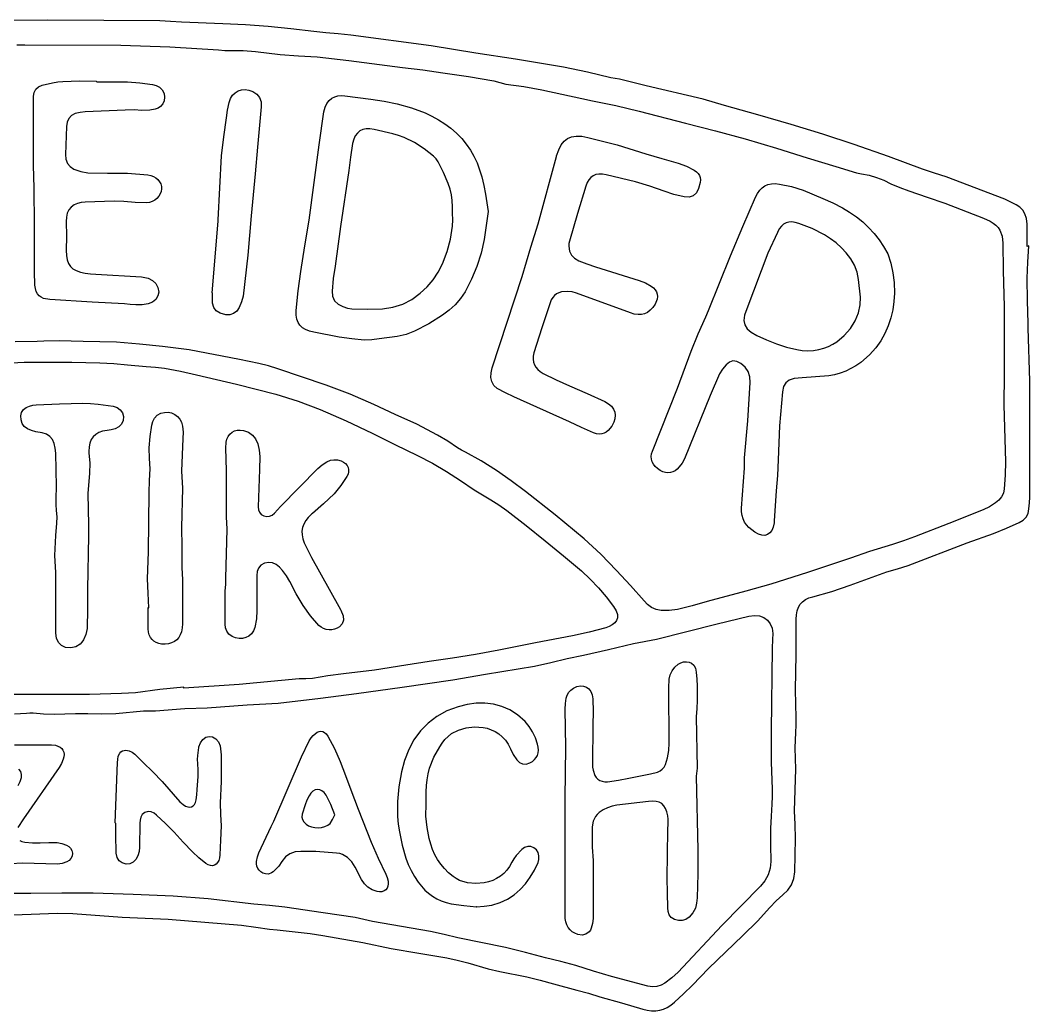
# Model space of a CAD drawing. Extents: x -337 to 337, y -168 to 168.
# Drawn here: x -1.8 to 336.6, y -163.9 to 168.1 of the extents above; entities that cross this region are included whole.
import ezdxf

# ---------------------------------------------------------------- set-up
doc = ezdxf.new("R2010")
doc.units = 0
doc.layers.add('Layer_1', color=7, linetype='CONTINUOUS')

msp = doc.modelspace()

# ---------------------------------------------------------------- linework, layer by layer
at = {"layer": 'Layer_1', "color": 7}
for points in [[(-13.599689, -131.973485), (1.900311, -131.473485), (10.599529, -131.172785), (15.800701, -131.272785), (32.400311, -132.473885), (40.099529, -132.786385), (47.800701, -133.173185), (72.400311, -135.173185), (77.136639, -135.786385), (81.800701, -136.473885), (84.300701, -136.673185), (95.400311, -137.973885), (99.599529, -138.573485), (112.99992, -140.973885), (122.49992, -142.973885), (131.84953, -144.485685), (141.19914, -146.073485), (144.70695, -146.862585), (148.18742, -147.809885), (155.09953, -149.772785), (158.99992, -150.673185), (167.9882, -152.473885), (172.45695, -153.598885), (176.90031, -154.872385), (184.7382, -156.948485), (188.6425, -157.995385), (192.49992, -159.173185), (199.69914, -161.223885), (206.90031, -163.272785), (208.37687, -163.663385), (209.80851, -163.856785), (211.19328, -163.856785), (212.53703, -163.663385), (213.83781, -163.276685), (215.09758, -162.698585), (216.31828, -161.930985), (217.49992, -160.975885), (220.57414, -158.163385), (223.49992, -155.274785), (226.2382, -152.475885), (228.90031, -149.675185), (240.40031, -138.675185), (245.3007, -133.774785), (249.43742, -129.225885), (251.52922, -126.997385), (253.8007, -124.975885), (255.46476, -123.421185), (256.69914, -121.612685), (257.4843, -119.561885), (257.8007, -117.274785), (258.09953, -106.075485), (257.90031, -101.475885), (257.69914, -96.874385), (258.19914, -82.874385), (257.90031, -75.675185), (258.13664, -70.637985), (258.27922, -68.151685), (258.30072, -65.675185), (258.12494, -61.012985), (258.09954, -56.274785), (258.23821, -44.425185), (258.30071, -32.575485), (258.38081, -31.112685), (258.6269, -29.800185), (259.04292, -28.637985), (259.63667, -27.624385), (260.41401, -26.762985), (261.37886, -26.050185), (262.53901, -25.487685), (263.90034, -25.075485), (270.20698, -23.300185), (276.41206, -21.225885), (288.69917, -16.774785), (292.24995, -15.712285), (295.80073, -14.575485), (315.59956, -7.075485), (324.41206, -3.887985), (328.748, -2.139985), (332.99995, -0.175185), (334.35933, 0.625615), (335.40034, 1.586615), (336.06636, 2.791615), (336.30073, 4.324815), (336.44917, 6.362015), (336.59956, 8.324815), (336.59956, 38.524115), (336.59956, 47.225215), (336.09956, 64.924465), (336.09956, 66.625635), (335.82417, 74.125635), (335.69917, 81.625635), (335.92573, 87.074855), (336.30073, 92.522125), (335.70503, 92.324855), (335.70503, 97.324855), (335.69503, 99.777985), (335.44894, 101.723295), (334.96066, 103.254545), (334.22433, 104.461575), (333.2341, 105.440095), (331.988, 106.281895), (328.69894, 107.924465), (328.19894, 108.125635), (308.59933, 115.625635), (304.63644, 116.887355), (300.59933, 118.225245), (289.18722, 122.412745), (277.69894, 126.524075), (267.18722, 129.986965), (256.59933, 133.225245), (245.44894, 136.412745), (234.3005, 139.524075), (227.09933, 141.625635), (207.99972, 146.125635), (199.09933, 148.324855), (196.19894, 148.824855), (188.28878, 150.707675), (180.31222, 152.336575), (172.27902, 153.760405), (164.19894, 155.024075), (150.90011, 157.125635), (135.90011, 159.524075), (109, 163.127825), (104.80078, 163.565325), (100.59961, 163.926655), (96.599609, 164.327045), (88.949219, 165.213765), (81.300781, 166.026265), (73.699219, 166.588765), (66.099609, 166.926655), (52.199219, 167.426655), (48.599609, 167.713765), (45, 167.926655), (7.5, 168.127825), (7.5, 168.127825), (-17.599609, 167.926655)], [(-2.996154, 159.826565), (-0.294922, 159.926655), (-0.294922, 159.926655), (31.904297, 159.727435), (48.304688, 159.227435), (64.705078, 158.227435), (66.742188, 158.002825), (68.705078, 157.926625), (72.886719, 157.963725), (77.042969, 157.614115), (85.304688, 156.627785), (91.503906, 156.190285), (97.705078, 155.827005), (108.30469, 154.627785), (126.30469, 152.327005), (133.14258, 151.463725), (139.9043, 150.526225), (148.44141, 149.252785), (156.9043, 147.827005), (158.95508, 147.239115), (161.00391, 146.727395), (167.00391, 145.852395), (173.00391, 144.827005), (186.4043, 141.926615), (190.00391, 141.127785), (197.84766, 139.518415), (205.64258, 137.639505), (221.20508, 133.627785), (231.24219, 131.051615), (241.20508, 128.327005), (251.64258, 125.213725), (262.00391, 122.026225), (271.60547, 119.127785), (278.50391, 117.026225), (280.20508, 116.627785), (282.76172, 116.166855), (285.2168, 115.426615), (287.61523, 114.461775), (290.00391, 113.327005), (292.98047, 112.018415), (296.0293, 110.889505), (302.20508, 108.827005), (308.10547, 106.827005), (321.10547, 101.827005), (323.30469, 100.727395), (324.3457, 100.114115), (325.22852, 99.403185), (325.95703, 98.602395), (326.54297, 97.713725), (327.3125, 95.705915), (327.60547, 93.426615), (327.70507, 84.227395), (328.00585, 72.065285), (328.00585, 59.827005), (327.95505, 49.477365), (327.90425, 39.127765), (328.40425, 20.227365), (328.31635, 15.627765), (328.00385, 11.026265), (327.73432, 9.604365), (327.11713, 8.338765), (326.21869, 7.244965), (325.10541, 6.326965), (323.12885, 5.065265), (321.00385, 4.026265), (309.50385, -0.548035), (298.00385, -4.973735), (294.29486, -6.317535), (290.52924, -7.548035), (282.90424, -9.973735), (276.50385, -12.173035), (262.10541, -16.973735), (249.80463, -20.872235), (241.40424, -23.173035), (228.40424, -26.673035), (223.45502, -28.098735), (218.50385, -29.372235), (215.75385, -29.673035), (213.00385, -29.673035), (211.31244, -29.370235), (209.81635, -28.673035), (208.49017, -27.676935), (207.30463, -26.473735), (202.77924, -21.335135), (198.10541, -16.272635), (192.80463, -10.823335), (190.06049, -8.200335), (187.20502, -5.673035), (177.51752, 2.377765), (167.60541, 10.127765), (162.77533, 13.707865), (157.84174, 17.176665), (152.74017, 20.420765), (147.40424, 23.326965), (146.06635, 24.002765), (144.80463, 24.826965), (141.49213, 27.045765), (138.09369, 29.075065), (131.09174, 32.713765), (123.92182, 36.034065), (116.70502, 39.326965), (108.80463, 42.748865), (100.75385, 45.776265), (84.503846, 51.326965), (81.378846, 52.276265), (78.179628, 53.065285), (71.705018, 54.426615), (54.804628, 57.627785), (50.355409, 58.252785), (45.904237, 58.727395), (38.167909, 59.588725), (30.503846, 60.227395), (24.904237, 60.364115), (19.304628, 60.426615), (15.304628, 60.577005), (11.304628, 60.727395), (6.105409, 60.526225), (3.904237, 60.426625), (-3.544982, 60.364125)], [(23.899983, 147.426905), (34.099983, 147.426905), (38.299983, 147.176905), (42.499983, 146.626905), (43.742173, 146.297215), (44.862483, 145.714405), (45.776543, 144.812835), (46.399983, 143.526905), (46.606233, 142.278465), (46.474983, 141.114405), (46.006233, 140.081585), (45.199983, 139.226905), (44.384363, 138.700335), (43.474983, 138.314405), (41.599983, 137.926905), (38.999983, 137.914405), (36.399983, 138.126905), (33.399983, 137.926905), (19.999983, 137.426905), (18.299983, 137.239405), (16.599982, 136.826905), (15.359362, 136.155025), (14.474982, 135.201905), (13.928112, 133.986275), (13.699982, 132.526905), (13.399982, 123.126905), (13.514042, 121.517525), (14.012482, 120.151905), (14.904672, 119.048775), (16.199982, 118.226905), (18.512483, 117.401905), (20.899983, 117.026905), (27.499983, 116.889405), (34.099983, 116.826905), (40.999983, 116.326905), (41.976943, 116.129045), (42.871863, 115.775335), (43.668343, 115.288035), (44.349983, 114.689405), (44.900373, 114.001705), (45.303113, 113.247215), (45.541783, 112.448185), (45.599983, 111.626905), (45.463073, 110.764595), (45.142173, 109.922215), (44.659553, 109.129045), (44.037483, 108.414405), (43.298223, 107.807565), (42.464043, 107.337835), (41.557213, 107.034515), (40.599983, 106.926905), (36.749983, 107.051905), (32.899983, 107.326905), (29.699983, 107.426905), (19.999983, 107.126905), (18.625763, 107.023975), (17.368733, 106.715965), (16.252332, 106.204045), (15.299982, 105.489405), (14.535142, 104.573185), (13.981232, 103.456585), (13.661702, 102.140765), (13.600002, 100.626905), (13.675002, 95.776895), (13.600002, 90.926895), (13.678102, 89.230415), (13.924972, 87.798775), (14.359352, 86.606195), (14.999972, 85.626895), (15.865602, 84.835095), (16.974973, 84.205025), (18.346853, 83.710885), (19.999973, 83.326895), (21.712473, 83.139395), (23.499973, 83.026895), (38.899973, 82.126895), (39.999973, 81.951895), (41.099973, 81.626895), (42.574973, 80.922205), (43.674973, 79.889395), (44.362473, 78.575335), (44.599973, 77.026895), (44.348413, 75.755025), (43.637473, 74.576895), (42.532783, 73.623775), (41.099973, 73.026895), (39.037473, 72.764395), (36.899973, 72.726895), (35.049973, 72.889395), (33.199973, 73.126895), (22.299973, 73.626895), (8.099972, 74.526895), (6.010912, 74.897205), (5.190792, 75.263415), (4.512472, 75.764395), (3.970092, 76.410685), (3.557782, 77.212835), (3.269702, 78.181385), (3.099972, 79.326895), (2.937472, 83.889395), (2.999972, 88.526895), (2.999972, 94.526895), (2.999972, 99.426895), (2.899972, 111.926905), (2.599972, 119.426905), (2.599972, 136.426905), (2.599972, 142.626905), (2.842162, 143.894085), (3.412472, 144.964405), (4.301532, 145.790965), (5.499972, 146.326905), (8.999972, 147.164405), (10.759352, 147.465965), (12.499972, 147.626905), (18.099973, 147.751905), (23.699973, 147.726905), (23.899973, 147.426905), (23.899973, 147.426905)], [(62.499984, 76.726895), (64.499984, 100.726905), (64.499984, 101.226905), (65.062484, 111.926905), (65.699984, 122.626905), (66.387484, 129.064405), (67.299984, 135.426905), (67.637484, 138.014405), (68.199984, 140.526905), (68.683194, 141.846625), (69.365614, 142.947215), (70.221474, 143.815765), (71.224984, 144.439405), (72.350374, 144.805225), (73.571864, 144.900325), (74.863654, 144.711845), (76.199984, 144.226885), (77.509364, 143.387825), (78.424984, 142.239385), (78.928108, 140.809695), (79.000008, 139.126885), (77.700014, 125.526885), (77.000014, 116.626885), (75.600014, 102.526885), (74.500014, 89.426875), (72.900014, 75.626875), (72.400014, 73.689375), (71.600014, 71.826875), (70.784394, 70.608125), (69.725014, 69.801875), (68.478144, 69.408125), (67.100014, 69.426825), (65.257824, 69.937765), (63.912514, 70.739325), (63.035954, 71.859635), (62.600014, 73.326825), (62.600014, 76.526825), (62.625014, 76.701825), (62.500014, 76.726825), (62.500014, 76.726825)], [(154.999978, 104.026905), (154.424978, 99.289395), (153.699978, 94.626895), (152.685918, 90.050335), (151.287478, 85.614395), (149.495288, 81.309705), (147.299978, 77.126895), (145.746858, 74.837835), (143.949978, 72.764395), (141.928108, 70.897205), (139.699978, 69.226895), (135.124978, 66.389395), (130.399978, 63.926895), (127.542168, 62.845645), (124.562478, 62.176895), (118.499978, 61.326895), (116.037478, 61.014395), (113.499978, 60.926895), (109.299978, 61.351895), (105.099978, 61.926895), (96.599978, 63.626895), (95.128298, 63.960885), (93.864038, 64.442525), (92.808378, 65.078845), (91.962478, 65.876895), (91.327518, 66.843695), (90.904668, 67.986275), (90.695098, 69.311665), (90.700098, 70.826895), (91.375098, 77.376895), (92.200098, 83.926895), (93.562598, 92.526895), (95.000098, 101.126905), (98.400098, 126.326905), (100.000098, 137.426905), (100.374708, 138.942725), (100.953228, 140.197215), (101.705178, 141.200925), (102.600098, 141.964405), (103.607518, 142.498195), (104.696978, 142.812835), (105.837988, 142.918895), (107.000098, 142.826895), (115.750098, 141.626895), (120.134478, 140.970645), (124.500098, 140.126895), (129.309478, 138.803455), (133.950098, 137.039395), (136.189558, 135.971625), (138.365728, 134.769085), (140.471588, 133.423575), (142.500098, 131.926895), (144.427638, 130.258535), (146.164158, 128.480015), (147.715528, 126.593685), (149.087598, 124.601895), (150.286228, 122.506975), (151.317288, 120.311265), (152.186628, 118.017125), (152.900098, 115.626895), (153.607908, 112.759705), (154.137598, 109.864395), (155.000098, 104.026895), (155.000098, 104.026895)], [(143.100098, 103.426895), (143.100098, 105.626895), (143.025098, 107.657755), (142.743848, 109.630015), (142.284478, 111.550725), (141.675098, 113.426895), (140.118848, 117.073765), (138.300098, 120.626895), (137.612598, 121.651895), (136.700098, 122.526895), (133.576658, 124.964395), (130.312598, 127.101895), (126.842288, 128.826895), (125.009278, 129.499545), (123.100098, 130.026895), (116.800098, 131.526895), (115.403808, 131.747405), (114.142288, 131.734705), (113.019048, 131.489975), (112.037598, 131.014385), (111.201468, 130.309115), (110.514158, 129.375325), (109.979198, 128.214195), (109.600098, 126.826885), (108.875098, 122.276885), (108.300098, 117.726885), (105.600098, 99.026885), (103.800098, 85.726885), (103.137598, 81.526885), (102.700098, 77.326885), (102.882908, 75.586265), (103.562598, 74.126885), (104.711038, 72.967515), (106.300098, 72.126885), (107.850098, 71.626885), (109.400098, 71.426885), (114.500098, 71.276885), (119.600098, 71.426885), (123.103228, 71.930015), (126.400098, 72.976885), (129.471978, 74.548765), (132.300098, 76.626885), (134.581348, 78.750325), (136.600098, 81.089385), (138.318848, 83.672195), (139.700098, 86.526885), (141.257908, 90.615945), (142.412598, 94.789385), (143.061038, 99.056575), (143.163188, 101.228255), (143.100088, 103.426885), (143.100088, 103.426885)], [(182.099988, 92.426895), (182.320298, 90.775335), (182.962488, 89.414395), (183.998428, 88.334705), (185.399988, 87.526895), (188.162488, 86.451895), (190.999988, 85.526895), (205.699988, 80.926895), (207.774988, 80.089395), (209.699988, 79.026895), (210.473618, 78.432565), (211.070298, 77.778455), (211.491198, 77.070455), (211.737488, 76.314395), (211.810388, 75.516155), (211.710988, 74.681585), (211.000048, 72.926895), (210.220948, 71.801505), (209.379738, 70.898775), (208.470558, 70.216345), (207.487548, 69.751895), (206.424858, 69.503065), (205.276608, 69.467565), (204.036968, 69.642955), (202.700048, 70.026935), (184.700048, 76.626935), (183.150048, 77.076935), (181.600048, 77.226935), (179.639108, 77.055065), (178.771728, 76.780455), (177.987548, 76.376935), (177.292428, 75.842175), (176.692238, 75.173815), (176.192828, 74.369515), (175.800048, 73.426935), (172.987548, 65.026935), (170.400048, 56.626935), (170.155908, 55.534745), (170.096908, 54.508185), (170.220738, 53.547245), (170.525028, 52.651935), (171.007448, 51.822245), (171.665658, 51.058185), (172.497298, 50.359745), (173.500028, 49.726935), (177.862528, 47.601935), (182.300028, 45.626935), (188.237528, 43.014435), (194.100028, 40.326935), (195.380308, 39.568535), (196.373468, 38.722245), (197.083038, 37.793925), (197.512528, 36.789435), (197.665458, 35.714635), (197.545338, 34.575375), (197.155698, 33.377525), (196.500028, 32.126935), (195.293778, 30.614435), (194.622688, 30.080845), (193.900028, 29.701935), (193.121128, 29.482405), (192.281278, 29.426905), (191.375808, 29.540185), (190.400028, 29.826905), (186.312528, 31.601905), (182.300028, 33.526905), (163.700018, 41.926905), (160.862518, 43.251905), (158.100018, 44.726905), (156.928148, 45.750345), (156.225018, 46.989405), (155.934398, 48.397215), (155.999998, 49.926905), (156.399998, 51.626905), (166.399998, 82.226905), (169.300008, 92.026905), (170.587508, 95.926905), (171.800008, 99.826915), (177.900008, 122.426915), (178.000008, 122.626915), (178.693178, 124.673395), (179.514068, 126.323785), (180.487318, 127.594485), (181.637508, 128.501915), (182.989268, 129.062455), (184.567198, 129.292535), (186.395908, 129.208535), (188.500008, 128.826895), (198.275008, 126.339395), (207.900008, 123.326895), (213.262508, 121.739395), (218.700008, 120.226895), (221.475008, 119.176895), (224.100008, 117.826895), (224.869928, 117.310485), (225.459388, 116.733145), (225.875398, 116.090175), (226.125008, 115.376895), (226.215208, 114.588615), (226.153108, 113.720645), (225.599978, 111.726895), (224.834358, 110.290955), (223.749978, 109.314395), (223.094118, 109.013025), (222.365608, 108.844085), (220.699978, 108.926885), (217.312478, 109.764385), (213.999978, 110.826885), (209.239038, 112.487815), (204.412478, 113.914385), (194.599978, 116.326885), (193.319318, 116.532745), (192.173418, 116.548745), (191.156428, 116.372565), (190.262478, 116.001865), (189.485718, 115.434285), (188.820288, 114.667495), (188.260328, 113.699135), (187.799978, 112.526865), (184.974978, 103.364365), (182.299978, 94.126865), (182.124978, 93.276865), (182.099978, 92.426865), (182.099978, 92.426865)], [(291.299988, 76.626895), (291.066198, 73.855025), (290.648428, 71.101895), (290.022058, 68.386275), (289.162488, 65.726895), (288.045108, 63.142525), (286.645298, 60.651895), (284.938468, 58.273775), (282.899988, 56.026895), (279.915618, 53.455025), (278.319128, 52.339005), (276.649988, 51.351895), (274.905848, 50.505415), (273.084368, 49.811275), (271.183198, 49.281195), (269.199988, 48.926895), (264.712488, 48.551895), (260.299988, 48.326895), (257.599988, 48.026895), (255.935928, 47.494085), (254.787488, 46.614395), (254.070298, 45.340955), (253.699988, 43.626895), (252.649988, 32.226895), (252.199988, 20.826895), (251.974988, 15.589395), (251.599988, 10.426895), (250.899988, 0.326895), (250.899988, -0.373105), (250.612488, -1.744975), (250.137488, -2.854355), (249.493738, -3.691855), (248.699988, -4.248105), (247.774988, -4.513725), (246.737488, -4.479325), (245.606238, -4.135575), (244.399988, -3.473075), (242.446868, -1.912135), (241.654288, -1.024445), (240.999988, -0.060575), (240.495698, 0.982985), (240.153118, 2.109735), (239.983978, 3.323215), (239.999978, 4.626925), (240.999978, 18.026925), (240.999978, 21.426925), (242.099978, 33.826925), (242.899978, 46.726925), (242.751538, 48.612865), (242.162478, 50.339425), (241.142168, 51.859735), (239.699978, 53.126925), (238.371858, 53.780055), (237.099978, 53.926925), (235.903108, 53.548805), (234.799978, 52.626925), (233.587478, 51.201925), (232.599978, 49.626925), (229.499978, 42.326925), (220.799978, 21.126925), (220.024978, 19.701925), (219.099978, 18.426925), (218.431228, 17.715015), (217.706228, 17.156615), (216.934358, 16.755245), (216.124978, 16.514425), (215.287478, 16.437625), (214.431228, 16.528425), (213.565608, 16.790345), (212.699978, 17.226865), (211.800758, 17.834285), (211.056228, 18.523745), (210.471078, 19.283505), (210.049978, 20.101865), (209.797638, 20.967105), (209.718738, 21.867495), (209.817938, 22.791315), (210.099968, 23.726865), (218.499968, 44.826865), (223.099968, 57.226865), (225.474968, 62.976865), (227.999968, 68.726865), (228.899968, 70.826865), (236.299968, 89.126865), (240.462468, 99.014365), (244.699968, 108.826875), (245.339028, 110.078235), (246.062468, 111.131555), (246.879658, 111.985655), (247.799968, 112.639375), (248.832778, 113.091515), (249.987468, 113.340935), (251.273408, 113.386435), (252.699968, 113.226865), (256.724968, 112.364365), (260.599968, 111.126865), (267.274968, 108.364365), (270.556218, 106.865925), (273.799968, 105.226865), (276.204458, 103.806355), (278.467158, 102.244045), (280.586888, 100.538775), (282.562468, 98.689355), (284.392748, 96.694625), (286.076528, 94.553415), (287.612668, 92.264555), (288.999968, 89.826855), (290.020278, 86.681545), (290.712468, 83.489355), (291.123408, 80.165915), (291.299968, 76.626855), (291.299968, 76.626855)], [(279.799968, 75.326855), (279.199968, 81.226855), (278.699968, 83.700295), (277.824968, 86.014355), (276.612468, 88.159665), (275.099968, 90.126855), (273.428288, 91.877055), (271.645278, 93.459665), (269.761498, 94.885255), (267.787468, 96.164355), (263.610908, 98.325295), (259.199968, 100.026865), (257.980048, 100.377835), (256.865598, 100.528425), (255.849578, 100.475125), (254.924968, 100.214385), (254.084738, 99.742705), (253.321848, 99.056565), (252.629268, 98.152465), (251.999968, 97.026875), (248.799968, 90.026875), (241.699968, 71.426875), (240.999968, 69.326875), (240.781218, 67.534685), (241.049968, 66.014375), (241.843718, 64.700315), (243.199968, 63.526875), (245.099968, 62.426875), (248.346848, 60.961255), (251.649968, 59.626875), (255.028098, 58.517505), (258.499968, 57.726875), (260.345278, 57.473755), (262.237468, 57.351875), (264.110908, 57.417475), (265.899968, 57.726845), (267.530438, 58.180485), (269.081218, 58.782515), (270.547628, 59.519595), (271.924968, 60.378405), (274.393718, 62.407905), (276.449968, 64.764345), (278.056218, 67.341105), (279.174968, 70.031535), (279.768718, 72.728995), (279.799918, 75.326845), (279.799918, 75.326845)], [(-6.945292, 53.201145), (-0.494141, 53.526265), (-0.494141, 53.526265), (15.505859, 53.526265), (24.892578, 53.338765), (29.552734, 53.063375), (34.205078, 52.627825), (40.404297, 52.114205), (43.513672, 51.881705), (46.605469, 51.526305), (51.955078, 50.539905), (57.304688, 49.327005), (70.642578, 46.190305), (83.904297, 42.827005), (91.380859, 40.452005), (98.705078, 37.627805), (107.49219, 33.827005), (116.20508, 29.727405), (123.80469, 25.940305), (131.4043, 22.227405), (136.36914, 19.713805), (141.11719, 16.889505), (145.73438, 13.860205), (150.30469, 10.727405), (153.10547, 9.039905), (155.9043, 7.426705), (158.64258, 5.664905), (161.30469, 3.827005), (167.79297, -1.198295), (174.20508, -6.372195), (180.33008, -11.335095), (186.30469, -16.372195), (189.23047, -19.147595), (192.00586, -22.073295), (194.63086, -25.147595), (197.10547, -28.372195), (197.98242, -29.790095), (198.40039, -31.043995), (198.41799, -32.139795), (198.09182, -33.085095), (197.48049, -33.885795), (196.64064, -34.545995), (195.62893, -35.073295), (194.50588, -35.473695), (188.90432, -36.934695), (183.30471, -38.172995), (170.9551, -40.497195), (158.60549, -42.973695), (150.84768, -44.444395), (143.04299, -45.672995), (135.21877, -46.825295), (127.40432, -48.073295), (116.99221, -49.710095), (106.50588, -50.973695), (101.31838, -51.647595), (96.205098, -52.473695), (93.955098, -52.559695), (91.705098, -52.573695), (71.605489, -54.474095), (53.005879, -55.772995), (53.005879, -55.372595), (44.980489, -56.210495), (36.804708, -57.272995), (34.492208, -57.460495), (32.105489, -57.573695), (21.404317, -57.872595), (19.404317, -57.872595), (-11.794902, -57.872595)], [(10.099982, -25.173105), (10.099982, -16.973105), (9.799982, -11.273105), (10.099982, -4.573105), (10.437482, -0.410605), (10.535882, 1.684705), (10.399942, 3.826895), (10.215572, 5.794085), (10.199972, 7.789395), (10.299972, 11.826895), (10.099972, 23.026895), (9.962472, 24.664395), (9.599972, 26.226895), (9.017162, 27.590955), (8.162472, 28.664395), (7.026532, 29.419085), (5.599972, 29.826895), (3.399972, 30.226895), (1.924972, 30.601895), (0.599972, 31.126895), (-0.475028, 31.940955), (-1.175028, 32.989395), (-1.537528, 34.206585), (-1.600028, 35.526895), (-1.329718, 36.703455), (-0.712528, 37.664395), (0.185912, 38.381585), (1.299972, 38.826895), (2.399972, 39.101895), (3.499972, 39.226895), (11.349972, 39.551895), (19.199973, 39.726895), (21.748413, 39.640995), (24.287473, 39.414435), (29.299973, 38.726935), (30.662473, 38.308185), (31.724973, 37.551935), (32.449973, 36.533185), (32.799973, 35.326935), (32.671853, 33.967565), (32.149973, 32.776935), (31.253103, 31.811315), (29.999973, 31.126935), (28.687473, 30.801935), (27.299973, 30.626935), (25.827903, 30.354865), (24.560913, 29.912875), (23.497823, 29.299785), (22.637473, 28.514435), (21.978683, 27.555645), (21.520283, 26.422245), (21.261103, 25.113065), (21.200003, 23.626935), (21.200003, 23.126935), (21.476563, 19.694125), (21.387463, 16.289435), (20.899963, 9.526935), (20.924963, 4.276935), (21.099963, -0.973065), (21.099963, -4.673065), (20.799963, -22.573065), (20.737463, -29.173065), (20.599963, -35.773065), (20.224963, -37.710565), (19.399963, -39.573065), (18.891953, -40.336735), (18.279653, -40.976185), (16.812462, -41.873065), (15.139022, -42.244935), (13.399962, -42.073065), (12.054652, -41.463685), (11.037462, -40.423065), (10.376522, -39.007435), (10.099962, -37.273065), (10.099962, -25.173065), (10.099962, -25.173065)], [(41.299983, -28.773105), (41.024983, -23.923105), (40.899983, -19.073105), (41.199983, -10.073105), (41.399983, 9.826895), (41.549983, 13.826895), (41.699983, 17.826895), (41.512483, 21.289395), (41.399983, 24.826895), (41.699983, 28.664395), (42.299983, 32.426895), (42.628113, 33.670645), (43.199983, 34.801895), (44.071863, 35.745645), (45.299983, 36.426895), (46.565223, 36.705605), (47.790613, 36.725305), (48.945693, 36.498935), (49.999983, 36.039365), (50.923034, 35.359485), (51.684364, 34.472175), (52.253504, 33.390345), (52.599984, 32.126865), (52.762484, 30.026865), (52.699984, 27.926865), (52.299984, 17.026865), (52.599984, 11.326865), (52.199984, -1.873135), (52.399984, -8.373135), (52.399984, -15.273135), (52.599984, -19.473135), (52.599984, -34.173135), (52.474984, -35.523135), (52.199984, -36.873135), (51.850764, -37.865515), (51.337484, -38.737195), (50.674204, -39.479965), (49.874983, -40.085635), (48.953893, -40.545985), (47.924983, -40.852825), (46.802333, -40.997935), (45.599983, -40.973135), (44.635533, -40.790905), (43.771863, -40.471575), (43.016003, -40.018645), (42.374983, -39.435635), (41.855843, -38.726065), (41.465613, -37.893445), (41.211313, -36.941295), (41.099983, -35.873135), (41.099983, -28.673135), (41.299983, -28.773135), (41.299983, -28.773135)], [(67.099984, -18.873105), (67.599984, -2.473105), (67.299984, 1.726895), (67.299984, 17.226895), (67.099984, 24.726895), (67.199984, 26.726895), (67.473814, 27.755805), (67.909364, 28.658145), (68.490224, 29.419865), (69.199984, 30.026895), (70.022254, 30.465175), (70.940614, 30.720645), (71.938654, 30.779245), (72.999984, 30.626895), (74.706234, 30.022205), (76.074984, 29.089395), (77.106234, 27.800335), (77.799984, 26.126895), (78.259364, 24.009705), (78.474984, 21.864395), (78.399984, 17.526895), (77.999984, 5.026895), (78.084384, 4.080025), (78.375004, 3.226895), (78.928128, 2.523775), (79.799998, 2.026895), (80.812498, 1.815955), (81.749998, 1.914355), (82.612498, 2.294045), (83.399998, 2.926855), (85.399998, 5.126855), (91.662498, 11.564355), (97.999998, 17.926855), (99.424998, 19.139355), (100.999998, 20.126855), (102.157808, 20.637795), (103.362498, 20.839355), (104.585938, 20.759655), (105.799998, 20.426845), (106.595308, 20.031145), (107.249998, 19.529975), (107.754688, 18.939735), (108.099998, 18.276845), (108.276558, 17.557705), (108.274558, 16.798725), (108.085498, 16.016295), (107.699558, 15.226845), (105.662058, 12.214345), (103.399558, 9.426845), (99.874558, 6.089345), (96.199558, 2.826845), (95.799558, 2.526845), (94.740768, 1.490905), (93.891748, 0.408095), (93.256008, -0.721595), (92.837058, -1.898155), (92.638428, -3.121595), (92.663628, -4.391905), (92.916168, -5.709095), (93.399568, -7.073155), (95.837068, -11.960655), (98.499568, -16.773155), (105.599568, -29.373155), (105.699568, -29.573155), (106.394878, -31.460655), (106.537068, -32.973155), (106.135508, -34.185655), (105.199568, -35.173155), (104.431408, -35.631555), (103.573008, -35.952845), (102.656018, -36.131165), (101.712068, -36.160665), (100.772808, -36.035465), (99.869878, -35.749725), (99.034918, -35.297575), (98.299568, -34.673165), (95.499568, -31.523165), (92.999568, -28.073165), (90.724568, -24.060665), (88.599568, -19.973165), (87.424568, -18.085665), (86.099568, -16.273165), (85.099568, -15.173165), (83.994878, -14.252855), (82.787068, -13.735665), (81.485508, -13.612225), (80.099568, -13.873165), (78.891758, -14.555975), (78.087074, -15.510665), (77.638634, -16.671605), (77.499574, -17.973165), (77.499574, -29.673165), (77.337074, -32.523165), (76.799574, -35.373165), (76.341764, -36.547965), (75.668324, -37.515355), (74.816764, -38.264765), (73.824574, -38.785665), (72.729264, -39.067495), (71.568324, -39.099695), (70.379264, -38.871765), (69.199574, -38.373135), (68.165204, -37.591885), (67.449574, -36.623135), (67.033954, -35.504385), (66.899574, -34.273135), (66.899574, -23.073135), (67.149574, -20.973135), (67.099574, -18.873135), (67.099574, -18.873135), (67.099574, -18.873135)], [(-3.695313, -64.371795), (-1.658203, -64.260395), (0.304687, -64.072895), (1.404297, -63.984895), (2.505859, -63.972895), (6.044922, -64.371395), (9.605469, -64.459395), (16.705078, -64.271895), (20.904297, -64.271895), (25.554688, -64.385095), (30.205078, -64.197595), (39.505859, -63.371495), (43.505859, -63.271495), (53.404297, -62.572195), (60.904297, -62.271495), (74.304688, -61.371095), (84.705078, -60.771495), (98.804688, -59.072195), (110.9043, -57.472595), (126.20508, -55.371095), (134.74219, -54.208995), (143.20508, -52.972595), (154.1543, -51.046895), (165.10547, -49.271495), (170.62305, -48.328095), (176.0918, -47.121095), (181.54492, -45.839795), (187.00586, -44.671895), (195.35547, -42.796895), (203.70508, -40.771495), (211.50586, -39.271495), (221.6543, -36.759695), (231.80469, -34.171895), (242.4043, -31.572195), (244.30273, -31.338995), (244.30273, -31.338995), (246.00391, -31.512795), (247.47656, -32.063595), (248.69336, -32.960095), (249.62305, -34.170995), (250.23828, -35.665095), (250.50781, -37.409295), (250.4043, -39.372195), (250.20508, -42.372195), (249.9043, -70.073295), (249.9043, -80.573295), (250.20508, -89.573295), (250.23048, -92.073295), (250.10548, -94.573295), (249.8672, -98.672995), (249.70509, -102.772595), (249.71679, -108.272595), (249.80469, -113.772595), (249.56836, -116.096795), (248.88086, -118.260795), (247.7793, -120.254995), (246.30469, -122.073295), (233.4043, -135.272595), (218.70508, -150.872195), (216.58008, -152.835095), (214.30469, -154.573295), (212.99219, -155.305795), (211.60547, -155.710095), (210.14258, -155.796095), (208.60547, -155.573395), (196.39258, -152.385895), (190.36523, -150.608595), (184.4043, -148.673095), (179.39258, -147.298095), (174.30469, -146.073395), (167.55469, -144.335195), (160.80469, -142.673095), (144.9043, -139.372295), (140.30469, -138.286295), (135.70508, -137.272695), (116.30469, -133.973795), (113.4043, -133.272695), (110.50586, -132.573395), (99.705078, -131.073395), (86.904297, -129.173095), (81.705078, -128.585195), (76.505859, -128.073395), (61.205078, -126.372295), (49.505859, -125.473795), (36.054688, -124.897695), (22.605469, -124.473795), (12.154297, -124.485795), (1.705078, -124.573795), (-10.294922, -124.573795)], [(180.799988, -110.673095), (180.799988, -92.673095), (181.099988, -75.473095), (180.799988, -62.773105), (180.924988, -60.923105), (181.199988, -59.073105), (181.532798, -58.023105), (182.062488, -57.123105), (182.760928, -56.373105), (183.599988, -55.773105), (184.818548, -55.222125), (185.979678, -54.984045), (187.054088, -55.043645), (188.012488, -55.385635), (188.825578, -55.994815), (189.464048, -56.855945), (189.898618, -57.953795), (190.099988, -59.273135), (190.212488, -63.623135), (190.099988, -67.973135), (189.999988, -81.173125), (190.024988, -82.173125), (190.199988, -83.173125), (190.796868, -84.949685), (191.258198, -85.646365), (191.824988, -86.210625), (192.494908, -86.638945), (193.265618, -86.927815), (194.134758, -87.073705), (195.099988, -87.073125), (198.687488, -86.585625), (202.199988, -85.873125), (209.499988, -84.473125), (211.768738, -83.868435), (212.657018, -83.423705), (213.399988, -82.860625), (214.011708, -82.161605), (214.506238, -81.309065), (215.199988, -79.073125), (215.562488, -76.623125), (215.699988, -74.173125), (215.599988, -55.673135), (215.737488, -52.698135), (216.064048, -51.257505), (216.699988, -49.873135), (217.587488, -48.660635), (218.699988, -47.673135), (219.601948, -47.223135), (220.553118, -46.941885), (221.508978, -46.857485), (222.424988, -46.998115), (223.256628, -47.391865), (223.959368, -48.066865), (224.488658, -49.051235), (224.799988, -50.373115), (225.015618, -52.715305), (225.100018, -55.085615), (225.100018, -59.873115), (224.950018, -62.585615), (224.800018, -65.373115), (225.100018, -82.573105), (224.800018, -85.273105), (225.300018, -109.973105), (225.312518, -117.973105), (225.100018, -125.973105), (224.931268, -127.762165), (224.500018, -129.485605), (223.693768, -131.077795), (222.400018, -132.473105), (221.254708, -133.202795), (220.062518, -133.585605), (218.814078, -133.612205), (217.500018, -133.273145), (216.410958, -132.593455), (215.762518, -131.660645), (215.432828, -130.559085), (215.300018, -129.373145), (215.125018, -124.373145), (215.100018, -119.373145), (215.300018, -103.373145), (215.412518, -100.923145), (215.426618, -99.688765), (215.300058, -98.473145), (214.979748, -97.126655), (214.537558, -96.007515), (213.964118, -95.108695), (213.250058, -94.423145), (212.385998, -93.943845), (211.362558, -93.663765), (210.170368, -93.575865), (208.800058, -93.673165), (198.200058, -94.973165), (196.589118, -95.263785), (195.062558, -95.798165), (193.629748, -96.520035), (192.300058, -97.373165), (191.557088, -98.013785), (190.968808, -98.729415), (190.200058, -100.348165), (189.881308, -102.154415), (189.900108, -104.073165), (189.900108, -108.973165), (190.200108, -113.473165), (190.200108, -132.973165), (190.050108, -134.610665), (189.600108, -136.173165), (189.312418, -136.833515), (188.911048, -137.387225), (187.837608, -138.160665), (186.520418, -138.465355), (185.100108, -138.273165), (184.111438, -137.874725), (183.246988, -137.354415), (182.509098, -136.712225), (181.900108, -135.948165), (181.422378, -135.062225), (181.078238, -134.054415), (180.870028, -132.924725), (180.800128, -131.673165), (180.800128, -110.673165), (180.800128, -110.673165)], [(81.399978, -118.073095), (80.411898, -117.953955), (79.551538, -117.682465), (78.824788, -117.275045), (78.237484, -116.748095), (77.795494, -116.118015), (77.504674, -115.401215), (77.370884, -114.614105), (77.399984, -113.773095), (77.687484, -112.285595), (78.199984, -110.873095), (82.299978, -102.073095), (83.199978, -100.273095), (92.499978, -78.773095), (95.099978, -73.373095), (95.674978, -72.398095), (96.399978, -71.573095), (97.699978, -70.493405), (98.354668, -70.221335), (98.999978, -70.135635), (99.626538, -70.242075), (100.224978, -70.546575), (100.785918, -71.054965), (101.299978, -71.773135), (103.499978, -75.948135), (105.399978, -80.273135), (107.237478, -85.023135), (108.999978, -89.773135), (111.499978, -96.273135), (115.799978, -107.285635), (118.165608, -112.712195), (120.699978, -118.073135), (121.174978, -119.185635), (121.499978, -120.373135), (121.554278, -121.265905), (121.428108, -122.059075), (121.137868, -122.737395), (120.699978, -123.285635), (120.130838, -123.688565), (119.446858, -123.930945), (118.664438, -123.997545), (117.799978, -123.873135), (116.171858, -123.304385), (114.749978, -122.473135), (113.553108, -121.341885), (112.599978, -119.873135), (110.499978, -115.673135), (109.346858, -113.926255), (107.949978, -112.498135), (106.253108, -111.482505), (105.274588, -111.158685), (104.199978, -110.973135), (97.299978, -110.473135), (92.299978, -110.473135), (90.315608, -110.610635), (88.574978, -111.198135), (87.096858, -112.273135), (85.899978, -113.873135), (84.849978, -115.435635), (83.499978, -116.773135), (83.031228, -117.243445), (82.449978, -117.610635), (81.399978, -118.073135), (81.399978, -118.073135)], [(29.999983, -100.873095), (30.799983, -80.673095), (30.868783, -79.585595), (31.050033, -78.498095), (31.531283, -77.523095), (31.943003, -77.112935), (32.500033, -76.773095), (33.646913, -76.509035), (34.700033, -76.685595), (35.678163, -77.180905), (36.600033, -77.873095), (39.400033, -80.673095), (42.643783, -83.802785), (45.775033, -87.035595), (51.700034, -93.773095), (52.800034, -94.773095), (53.596134, -95.237545), (54.331284, -95.507465), (55.000814, -95.585165), (55.600034, -95.473055), (56.124254, -95.173445), (56.568784, -94.688675), (56.928944, -94.021105), (57.200034, -93.173055), (57.425034, -91.460555), (57.500034, -89.673055), (57.787534, -85.360555), (57.823434, -83.190245), (57.699994, -80.973055), (57.649994, -79.623055), (57.749994, -78.273055), (58.099994, -75.573055), (58.099994, -75.373055), (58.589054, -74.038675), (59.387494, -72.948055), (60.392184, -72.194925), (61.499994, -71.873055), (62.654684, -72.063675), (63.762494, -72.723055), (64.664054, -73.757425), (65.199994, -75.073055), (65.549994, -78.023055), (65.599994, -80.973055), (65.499994, -86.973055), (65.199994, -94.173055), (65.349994, -98.023055), (65.499994, -101.873055), (65.374994, -106.723055), (65.099994, -111.573055), (64.999994, -112.573055), (64.716204, -113.462705), (64.323434, -114.177745), (63.834564, -114.712315), (63.262494, -115.060555), (62.620114, -115.216605), (61.920304, -115.174605), (61.175974, -114.928705), (60.399994, -114.473045), (58.074994, -112.598045), (55.899994, -110.573045), (52.849994, -107.310545), (49.799993, -103.973045), (46.887493, -101.085545), (43.899993, -98.273045), (43.037493, -97.612105), (42.099993, -97.185545), (41.087493, -97.077735), (39.999993, -97.373045), (39.101553, -98.033985), (38.587493, -98.910545), (38.354683, -99.918355), (38.299983, -100.973045), (38.199983, -108.973045), (38.012483, -110.460545), (37.599983, -111.873045), (36.934363, -113.182415), (36.024983, -114.098045), (34.928113, -114.601165), (33.699983, -114.673065), (32.395293, -114.319935), (31.362483, -113.573065), (30.648423, -112.451185), (30.299983, -110.973065), (30.199983, -104.773065), (30.199983, -101.073065), (29.999983, -100.873065), (29.999983, -100.873065)], [(-3.700018, -74.673095), (7.299982, -74.673095), (8.649982, -74.698095), (9.999982, -74.873095), (11.531232, -75.523095), (12.088262, -75.991065), (12.499982, -76.548095), (12.761702, -77.189495), (12.868732, -77.910595), (12.816432, -78.706685), (12.600022, -79.573095), (12.012522, -80.923095), (11.200022, -82.273095), (-0.699978, -99.473095), (-2.599978, -102.473095)], [(-2.499958, -88.373095), (-1.772608, -86.977785), (-1.387458, -85.723095), (-1.339758, -84.618405), (-1.624918, -83.673095), (-2.238198, -82.896535)], [(103.599978, -98.173135), (102.262478, -94.760635), (101.560918, -93.124695), (100.699978, -91.573135), (100.057208, -90.724505), (99.345288, -90.127825), (98.588848, -89.781925), (97.812478, -89.685625), (97.040798, -89.837775), (96.298418, -90.237185), (95.609938, -90.882695), (94.999978, -91.773125), (94.260918, -93.248125), (93.662478, -94.798125), (92.699978, -97.973125), (92.579668, -98.910625), (92.787478, -99.773125), (93.276538, -100.560625), (93.999978, -101.273125), (94.844318, -101.830545), (95.842168, -102.226245), (96.940798, -102.457885), (98.087478, -102.523085), (99.229468, -102.419565), (100.314038, -102.144955), (101.288458, -101.696915), (102.099978, -101.073085), (102.849978, -99.773085), (103.599978, -98.173085), (103.599978, -98.173085)], [(-1.953088, -106.748095), (-1.219108, -107.154345), (-0.299968, -107.373095), (2.300032, -107.548095), (4.900032, -107.573095), (7.750032, -107.485595), (10.600032, -107.473095), (12.150032, -107.810595), (13.700032, -108.373095), (14.462532, -108.809035), (15.075032, -109.385595), (15.500032, -110.130905), (15.700032, -111.073095), (15.571912, -112.046535), (15.200032, -112.860595), (14.603162, -113.505905), (13.800032, -113.973095), (12.250032, -114.473095), (10.700032, -114.673095), (-0.999968, -114.373095), (-4.949968, -114.635595)]]:
    msp.add_lwpolyline(points, dxfattribs=at)
for points in [[(153.95898, -60.754995), (151.01758, -60.811995), (148.02539, -61.227995), (145, -61.974095), (141.23047, -63.364795), (137.86914, -65.196795), (134.91016, -67.438995), (132.34961, -70.060095), (130.18359, -73.034695), (128.40625, -76.331595), (127.01367, -79.921395), (126, -83.772995), (125.13086, -88.741695), (124.67578, -93.747595), (124.70698, -98.792495), (124.92768, -101.327695), (125.30073, -103.872595), (126.1855, -108.384295), (127.43745, -112.735895), (128.24409, -114.837395), (129.19526, -116.880395), (130.30854, -118.862795), (131.59956, -120.772995), (133.85347, -123.374495), (135.09761, -124.483895), (136.42573, -125.460495), (137.83589, -126.302295), (139.33393, -127.003395), (140.92183, -127.561995), (142.59956, -127.974095), (146.86323, -128.585495), (151.1562, -128.970195), (153.69917, -128.798395), (156.30073, -128.474095), (159.04878, -127.601095), (161.53511, -126.421395), (163.77143, -124.960495), (165.77534, -123.235895), (167.5644, -121.272995), (169.15229, -119.093295), (170.5605, -116.720195), (171.80073, -114.173395), (171.99995, -113.173395), (172.05855, -111.903795), (171.80074, -110.810095), (171.24019, -109.925295), (170.40035, -109.272995), (169.37887, -108.845195), (168.31246, -108.773195), (167.26363, -109.075895), (166.30074, -109.773195), (164.46285, -111.810295), (163.64254, -112.909895), (162.99996, -114.073895), (162.24215, -115.489995), (161.33394, -116.739995), (160.29098, -117.829795), (159.13473, -118.761395), (157.88277, -119.536795), (156.5566, -120.161795), (155.17184, -120.640395), (153.74996, -120.974295), (150.8691, -121.222395), (148.06637, -120.935295), (145.49215, -120.144295), (144.33785, -119.566095), (143.30074, -118.872795), (141.76754, -117.589595), (140.39058, -116.212595), (139.16988, -114.743895), (138.09957, -113.185295), (137.1816, -111.538795), (136.41012, -109.802495), (135.78316, -107.982195), (135.30074, -106.073895), (134.63668, -102.372795), (134.19918, -98.673595), (134.24998, -94.573895), (134.30078, -90.474295), (134.34568, -88.405995), (134.55271, -86.398195), (134.916, -84.446995), (135.42576, -82.548595), (136.85936, -78.886395), (138.80076, -75.372795), (139.62107, -74.122795), (140.5742, -72.948895), (141.6406, -71.886395), (142.80076, -70.974295), (145.0742, -69.798595), (147.67771, -69.013395), (150.47459, -68.685295), (153.3242, -68.872795), (154.72654, -69.181395), (156.09178, -69.644295), (157.39842, -70.267295), (158.63475, -71.058295), (159.77928, -72.027095), (160.81639, -73.179395), (161.7285, -74.527095), (162.49998, -76.073895), (163.43748, -77.997795), (164.59959, -79.773195), (165.5117, -80.675495), (166.5742, -81.136395), (167.74998, -81.165395), (168.99998, -80.772895), (169.86717, -80.276795), (170.58787, -79.690795), (171.15818, -79.016995), (171.5742, -78.261095), (171.83201, -77.425195), (171.92571, -76.513095), (171.84951, -75.526795), (171.59951, -74.473995), (170.85928, -72.399795), (169.94912, -70.411495), (168.81631, -68.552195), (167.40029, -66.872495), (164.93154, -64.698595), (162.33974, -63.028695), (159.63662, -61.833395), (156.83779, -61.085395), (153.95898, -60.754995)], [(151.15625, -128.969795), (151.09965, -128.969795), (151.19925, -128.969795), (151.15625, -128.969795)]]:
    msp.add_lwpolyline(points, close=True, dxfattribs=at)

doc.saveas('drawing.dxf')
